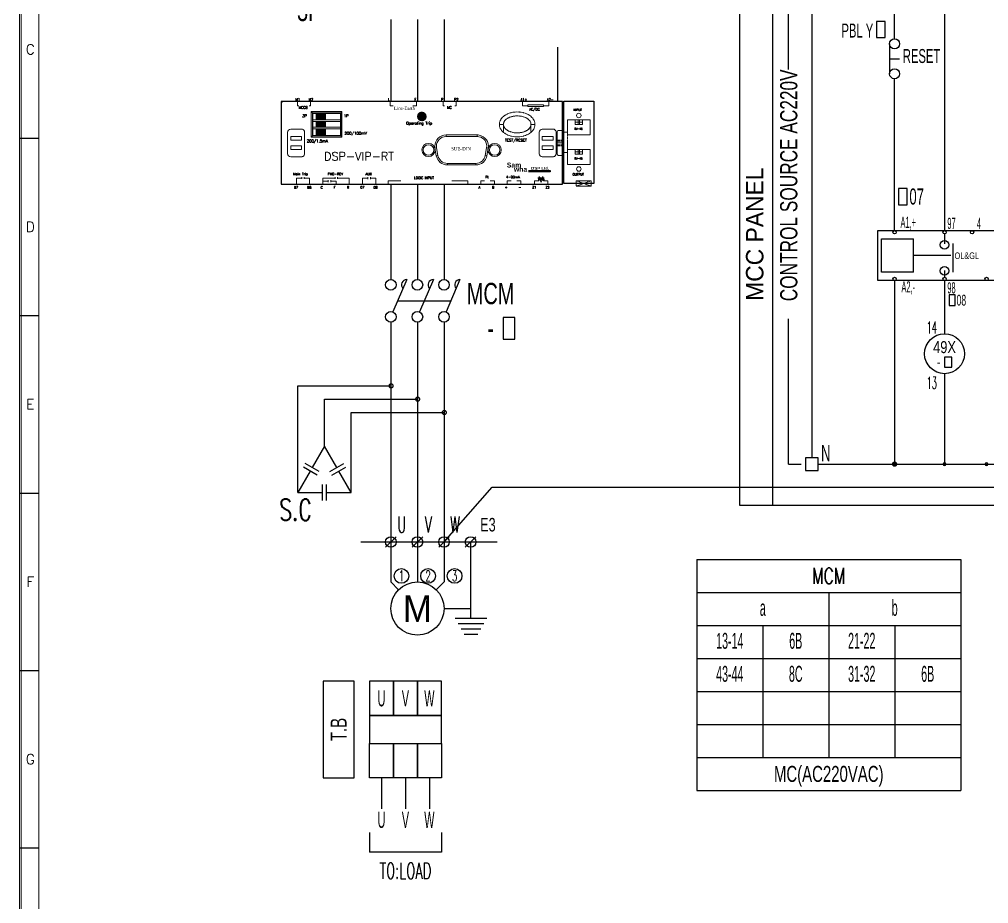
# Model space of a CAD drawing. Header units: millimetres. Extents: x 107 to 2900, y 85 to 3996.
# Drawn here: x 109.3 to 437.1, y 3495 to 3793.9 of the extents above; entities that cross this region are included whole.
import ezdxf
from ezdxf.enums import TextEntityAlignment as Align
from ezdxf.lldxf.tags import DXFTag

# ---------------------------------------------------------------- set-up
doc = ezdxf.new("R2010")
doc.units = ezdxf.units.MM
doc.linetypes.add('DASHED2', pattern=[0.375, 0.25, -0.125])
doc.linetypes.add('PHANTOM2', pattern=[1.25, 0.625, -0.125, 0.125, -0.125, 0.125, -0.125])
for name, color, linetype in [('1', 1, 'CENTER'), ('2', 7, 'Continuous'), ('20', 2, 'Continuous'), ('30', 3, 'Continuous'), ('4', 133, 'Continuous'), ('7', 7, 'Continuous'), ('70', 7, 'Continuous'), ('LL', 7, 'Continuous'), ('RED', 1, 'Continuous'), ('TB', 6, 'Continuous'), ('TBOX', 5, 'PHANTOM2'), ('TEXT', 6, 'Continuous')]:
    doc.layers.add(name, color=color, linetype=linetype)
doc.styles.add('ghs', font='NGULIM.TTF')
doc.styles.add('ROMANS', font='ROMANS.shx', dxfattribs={"width": 0.7})
doc.styles.add('SIMPLEX', font='SIMPLEX')
doc.styles.add('SS', font='batang.ttc', dxfattribs={"width": 0.8})
doc.styles.get("Standard").update_dxf_attribs({"font": 'BareunDotumPro1.ttf'})
doc.styles.add('STYLE2', font='romant.shx')
doc.styles.add('엑스포', font='gulim.ttc')
tags = doc.linetypes.add('CENTER', pattern=[2, 1.25, -0.25, 0.25, -0.25]).pattern_tags.tags
tags[10:11] = [DXFTag(74, 4), DXFTag(75, 0), DXFTag(340, '0'), DXFTag(46, 1.0), DXFTag(50, 0.0), DXFTag(44, 0.0), DXFTag(45, 0.0)]
tags[8:9] = [DXFTag(74, 4), DXFTag(75, 0), DXFTag(340, '0'), DXFTag(46, 1.0), DXFTag(50, 0.0), DXFTag(44, 0.0), DXFTag(45, 0.0)]
tags[6:7] = [DXFTag(74, 4), DXFTag(75, 0), DXFTag(340, '0'), DXFTag(46, 1.0), DXFTag(50, 0.0), DXFTag(44, 0.0), DXFTag(45, 0.0)]
tags[4:5] = [DXFTag(74, 4), DXFTag(75, 0), DXFTag(340, '0'), DXFTag(46, 1.0), DXFTag(50, 0.0), DXFTag(44, 0.0), DXFTag(45, 0.0)]
tags = doc.linetypes.add('HIDDEN', pattern=[0.375, 0.25, -0.125]).pattern_tags.tags
tags[6:7] = [DXFTag(74, 4), DXFTag(75, 0), DXFTag(340, '0'), DXFTag(46, 1.0), DXFTag(50, 0.0), DXFTag(44, 0.0), DXFTag(45, 0.0)]
tags[4:5] = [DXFTag(74, 4), DXFTag(75, 0), DXFTag(340, '0'), DXFTag(46, 1.0), DXFTag(50, 0.0), DXFTag(44, 0.0), DXFTag(45, 0.0)]

# ---------------------------------------------------------------- blocks, each defined once
blk = doc.blocks.new('TB')
at = {"color": 1, "linetype": 'Continuous'}
blk.add_line((-1, -1), (1, 1), dxfattribs=at)
blk.add_circle((0, 0), 1, dxfattribs=at)

msp = doc.modelspace()

# ---------------------------------------------------------------- hatches: boundary and pattern name
msp.add_hatch(color=0).paths.add_polyline_path([(281.501, 3742.41), (281.501, 3742.824), (288.782, 3742.824), (288.782, 3742.41)])
at = {"layer": '70', "lineweight": 15}
h = msp.add_hatch(dxfattribs=at)
h.set_pattern_fill('ANSI31', color=0, scale=0.62208, style=0)
h.set_pattern_definition([(45, (-1751.71707, 11422.19608), (-0.0549846233, 0.0549846233), [])])
h.paths.add_polyline_path([(212.789, 3762.174), (209.678, 3762.174), (209.678, 3759.996), (212.789, 3759.996)])
h.paths.add_polyline_path([(212.789, 3759.374), (209.678, 3759.374), (209.678, 3757.51), (212.789, 3757.51)])
h.paths.add_polyline_path([(212.789, 3756.888), (209.678, 3756.888), (209.678, 3754.711), (212.789, 3754.711)])
at = {"layer": '70', "lineweight": 20}
h = msp.add_hatch(dxfattribs=at)
h.set_pattern_fill('ANSI31', color=0, scale=0.62208, style=0)
h.set_pattern_definition([(45, (-3038.48684, 19128.54792), (-0.0549846233, 0.0549846233), [])])
h.paths.add_polyline_path([(243.992, 3761.129, 1), (246.857, 3761.129, 1)])

# ---------------------------------------------------------------- linework, layer by layer
at = {"color": 0, "linetype": 'HIDDEN'}
for p, q in [((377.298, 3799.85), (377.298, 3645.735)), ((424.351, 3714.08), (411.672, 3714.08)), ((237.223, 3698.799), (255.223, 3698.799))]:
    msp.add_line(p, q, dxfattribs=at)
at = {"color": 0}
for p, q in [((405.316, 3787.375), (405.316, 3802)), ((422.217, 3802), (422.217, 3722.518)), ((291.352, 3784.578), (291.352, 3766.145)), ((403.628, 3785.687), (403.628, 3775.562)), ((403.628, 3780.625), (407.003, 3780.625)), ((405.316, 3722.518), (405.316, 3773.875)), ((281.501, 3742.824), (288.782, 3742.824)), ((288.782, 3742.41), (281.501, 3742.41)), ((288.782, 3742.824), (288.782, 3742.41)), ((285.756, 3740.252), (284.699, 3740.252)), ((285.765, 3739.95), (284.708, 3739.95)), ((285.795, 3739.65), (284.738, 3739.65)), ((286.813, 3740.252), (285.756, 3740.252)), ((286.822, 3739.95), (285.765, 3739.95)), ((286.852, 3739.65), (285.795, 3739.65)), ((409.598, 3736.749), (406.665, 3736.749)), ((406.665, 3736.749), (406.665, 3731.273)), ((409.598, 3731.273), (409.598, 3736.749)), ((406.665, 3731.273), (409.598, 3731.273)), ((399.691, 3722.518), (509.676, 3722.518)), ((399.691, 3705.643), (399.691, 3722.518)), ((422.217, 3721.393), (422.217, 3718.018)), ((400.866, 3719.705), (411.672, 3719.705)), ((400.866, 3708.455), (400.866, 3719.705)), ((411.672, 3708.455), (411.672, 3719.705)), ((424.992, 3718.175), (424.992, 3708.523)), ((411.672, 3708.455), (400.866, 3708.455)), ((422.217, 3709.018), (422.217, 3706.768)), ((509.676, 3705.643), (399.691, 3705.643)), ((405.316, 3705.643), (405.316, 3643.584)), ((422.217, 3705.643), (422.217, 3694.46)), ((425.777, 3700.806), (423.822, 3700.806)), ((423.822, 3700.806), (423.822, 3697.155)), ((425.777, 3697.155), (425.777, 3700.806)), ((423.822, 3697.155), (425.777, 3697.155)), ((422.217, 3694.46), (422.217, 3687.656)), ((422.217, 3674.156), (422.217, 3643.584)), ((379.448, 3643.584), (453.861, 3643.584)), ((252.908, 3617.245), (269.251, 3635.788)), ((269.251, 3635.788), (455.052, 3635.788)), ((338.42, 3611.359), (427.676, 3611.359)), ((338.42, 3611.359), (338.42, 3533.26)), ((427.676, 3611.359), (427.676, 3533.26)), ((338.42, 3600.202), (427.676, 3600.202)), ((383.048, 3600.202), (383.048, 3544.417)), ((338.42, 3589.045), (427.676, 3589.045)), ((360.734, 3589.045), (360.734, 3544.417)), ((405.362, 3589.045), (405.362, 3544.417)), ((338.42, 3577.888), (427.676, 3577.888)), ((338.42, 3566.731), (427.676, 3566.731)), ((338.42, 3555.574), (427.676, 3555.574)), ((338.42, 3544.417), (427.676, 3544.417)), ((338.42, 3533.26), (427.676, 3533.26))]:
    msp.add_line(p, q, dxfattribs=at)
at = {"color": 0, "lineweight": 30}
for p, q in [((293.026, 3766.145), (197.823, 3766.145)), ((197.823, 3766.145), (197.823, 3738.201)), ((293.026, 3738.201), (293.026, 3766.145)), ((197.823, 3738.201), (293.026, 3738.201))]:
    msp.add_line(p, q, dxfattribs=at)
at = {"color": 0, "lineweight": 15}
for p, q in [((207.966, 3754.076), (207.966, 3762.808)), ((207.966, 3762.808), (218.4, 3762.808)), ((208.414, 3762.36), (207.966, 3762.808)), ((208.414, 3754.524), (208.414, 3762.36)), ((208.414, 3762.36), (217.952, 3762.36)), ((208.414, 3762.174), (217.952, 3762.174)), ((208.507, 3754.524), (208.507, 3762.36)), ((212.789, 3759.996), (212.789, 3762.174)), ((217.858, 3762.36), (217.858, 3754.524)), ((217.952, 3762.36), (218.4, 3762.808)), ((217.952, 3762.36), (217.952, 3754.524)), ((218.4, 3762.808), (218.4, 3754.076)), ((208.507, 3759.996), (217.858, 3759.996)), ((208.507, 3759.374), (217.858, 3759.374)), ((217.952, 3757.51), (208.507, 3757.51)), ((212.789, 3757.51), (212.789, 3759.374)), ((271.665, 3758.442), (273.009, 3758.442)), ((283.666, 3758.442), (282.323, 3758.442)), ((200.015, 3748.543), (200.015, 3755.803)), ((201.045, 3756.833), (204.722, 3756.833)), ((205.751, 3755.803), (205.751, 3748.543)), ((208.414, 3754.524), (207.966, 3754.076)), ((218.4, 3754.076), (207.966, 3754.076)), ((217.858, 3754.711), (208.414, 3754.711)), ((217.952, 3754.524), (208.414, 3754.524)), ((217.952, 3756.888), (208.507, 3756.888)), ((212.789, 3754.711), (212.789, 3756.888)), ((217.952, 3754.524), (218.4, 3754.076)), ((253.613, 3754.881), (264.102, 3754.881)), ((253.613, 3754.881), (253.613, 3754.344)), ((253.613, 3754.344), (264.102, 3754.344)), ((264.102, 3754.881), (264.102, 3754.344)), ((204.722, 3747.514), (201.045, 3747.514)), ((249.856, 3750.403), (250.386, 3750.497)), ((250.303, 3747.867), (249.856, 3750.403)), ((250.303, 3747.867), (250.833, 3747.96)), ((250.833, 3747.96), (250.386, 3750.497)), ((267.33, 3750.497), (266.883, 3747.96)), ((267.412, 3747.867), (266.883, 3747.96)), ((267.86, 3750.403), (267.33, 3750.497)), ((267.86, 3750.403), (267.412, 3747.867)), ((263.655, 3745.252), (254.06, 3745.252)), ((254.06, 3744.714), (254.06, 3745.252)), ((263.655, 3744.714), (254.06, 3744.714)), ((263.655, 3744.714), (263.655, 3745.252))]:
    msp.add_line(p, q, dxfattribs=at)
at = {"color": 0, "lineweight": 0}
for p, q in [((201.045, 3754.344), (204.722, 3754.344)), ((285.098, 3748.543), (285.098, 3755.803)), ((286.128, 3756.833), (289.804, 3756.833)), ((286.128, 3754.344), (289.804, 3754.344)), ((290.834, 3755.803), (290.834, 3748.543)), ((201.045, 3753.1), (204.722, 3753.1)), ((201.045, 3751.234), (204.722, 3751.234)), ((286.128, 3753.1), (289.804, 3753.1)), ((286.128, 3751.234), (289.804, 3751.234)), ((201.045, 3749.99), (204.722, 3749.99)), ((286.128, 3749.99), (289.804, 3749.99)), ((289.804, 3747.514), (286.128, 3747.514))]:
    msp.add_line(p, q, dxfattribs=at)
at = {"color": 0, "linetype": 'DASHED2'}
for p, q in [((284.875, 3739.338), (285.207, 3740.842)), ((285.736, 3738.922), (285.207, 3740.842)), ((286.264, 3740.842), (285.736, 3738.922)), ((286.596, 3739.338), (286.264, 3740.842))]:
    msp.add_line(p, q, dxfattribs=at)
at = {"color": 0, "linetype": 'Continuous'}
for p, q in [((240.308, 3705.999), (235.617, 3695.054)), ((249.308, 3705.999), (244.617, 3695.054)), ((258.308, 3705.999), (253.617, 3695.054)), ((210.002, 3639.885), (205.325, 3642.585)), ((210.677, 3641.054), (206, 3643.754)), ((214.325, 3641.054), (219.002, 3643.754)), ((215, 3639.885), (219.677, 3642.585)), ((211.826, 3631.325), (211.826, 3636.725)), ((213.176, 3631.325), (213.176, 3636.725)), ((233.108, 3615.445), (236.708, 3619.045)), ((242.108, 3615.445), (245.708, 3619.045)), ((251.108, 3615.445), (254.708, 3619.045)), ((256.643, 3591.5), (267.443, 3591.5)), ((257.682, 3589.7), (266.404, 3589.7)), ((258.721, 3587.9), (265.364, 3587.9)), ((259.76, 3586.1), (264.325, 3586.1))]:
    msp.add_line(p, q, dxfattribs=at)
at = {"color": 0, "linetype": 'CENTER'}
msp.add_line((224.783, 3617.245), (270.868, 3617.245), dxfattribs=at)
at = {"color": 0}
msp.add_lwpolyline([(402.077, 3793.267), (399.144, 3793.267), (399.144, 3787.791), (402.077, 3787.791)], close=True, dxfattribs=at)
at = {"color": 0, "linetype": 'Continuous'}
msp.add_lwpolyline([(276.832, 3693.17), (272.921, 3693.17), (272.921, 3685.869), (276.832, 3685.869)], close=True, dxfattribs=at)
for points in [[(216.663, 3642.404), (212.501, 3649.613), (208.338, 3642.404)], [(207.663, 3641.235), (203.501, 3634.025)], [(213.176, 3634.025), (221.501, 3634.025), (217.338, 3641.235)], [(203.501, 3634.025), (211.826, 3634.025)]]:
    msp.add_lwpolyline(points, dxfattribs=at)
at = {"color": 0, "const_width": 0.9}
msp.add_lwpolyline([(404.866, 3643.584, 1), (405.766, 3643.584, 1)], format="xyb", close=True, dxfattribs=at)
at = {"color": 0}
for centre, radius in [((405.316, 3785.687), 1.687), ((405.316, 3775.562), 1.687), ((422.217, 3717.736), 1.462), ((422.217, 3708.961), 1.462), ((422.217, 3680.906), 6.75), ((238.508, 3605.754), 2.481), ((247.508, 3605.754), 2.481), ((256.508, 3605.754), 2.481)]:
    msp.add_circle(centre, radius, dxfattribs=at)
at = {"color": 0, "lineweight": 15}
for centre, radius in [((245.424, 3761.129), 1.433), ((247.663, 3749.797), 2.239), ((247.663, 3749.797), 1.791), ((270.053, 3749.797), 2.239), ((270.053, 3749.797), 1.791)]:
    msp.add_circle(centre, radius, dxfattribs=at)
at = {"color": 0, "linetype": 'Continuous'}
for centre in [(234.908, 3704.199), (243.908, 3704.199), (252.908, 3704.199), (234.908, 3693.399), (243.908, 3693.399), (252.908, 3693.399), (234.908, 3617.245), (243.908, 3617.245), (252.908, 3617.245)]:
    msp.add_circle(centre, 1.8, dxfattribs=at)
at = {"color": 0, "lineweight": 30}
msp.add_arc((198.445, 3765.523), 0.622, 90, 180, dxfattribs=at)
at = {"color": 0, "linetype": 'Continuous'}
for centre in [(240.308, 3704.199), (249.308, 3704.199), (258.308, 3704.199)]:
    msp.add_arc(centre, 1.8, 90, 223.60282, dxfattribs=at)
at = {"color": 0}
for centre, start, end in [((422.217, 3643.584), 0, 180), ((422.217, 3643.584), 180, 0), ((436.41, 3643.584), 0, 180), ((436.41, 3643.584), 180, 0)]:
    msp.add_arc(centre, 0.45, start, end, dxfattribs=at)
at = {"color": 0, "lineweight": 15}
for points in [[(197.972, 3766.145), (197.916, 3765.644), (197.867, 3765.143), (197.823, 3764.641)], [(293.026, 3764.641), (292.982, 3765.143), (292.932, 3765.644), (292.877, 3766.145)], [(201.045, 3756.833), (200.476, 3756.833), (200.015, 3756.371), (200.015, 3755.803)], [(200.015, 3748.543), (200.015, 3747.975), (200.476, 3747.514), (201.045, 3747.514)], [(250.303, 3747.867), (250.624, 3746.044), (252.209, 3744.714), (254.06, 3744.714)], [(250.833, 3747.96), (251.108, 3746.394), (252.47, 3745.252), (254.06, 3745.252)], [(263.655, 3745.252), (265.245, 3745.252), (266.607, 3746.394), (266.883, 3747.96)], [(263.655, 3744.714), (265.507, 3744.714), (267.091, 3746.044), (267.412, 3747.867)], [(197.823, 3739.706), (197.867, 3739.204), (197.916, 3738.702), (197.972, 3738.201)], [(292.877, 3738.201), (292.932, 3738.702), (292.982, 3739.204), (293.026, 3739.706)]]:
    msp.add_open_spline(points, degree=3, dxfattribs=at)
for points, knots in [([(292.882, 3766.145), (292.882, 3766.141), (292.88, 3766.139), (292.877, 3766.139), (292.874, 3766.139), (292.872, 3766.141), (292.872, 3766.145), (292.872, 3766.147), (292.874, 3766.151), (292.877, 3766.151), (292.88, 3766.151), (292.882, 3766.147), (292.882, 3766.145)], [0, 0, 0, 0, 1, 1, 1, 2, 2, 2, 3, 3, 3, 4, 4, 4, 4]), ([(271.665, 3758.442), (271.71, 3759.206), (271.627, 3758.19), (271.707, 3758.951), (272.003, 3760.103), (271.557, 3758.582), (271.929, 3759.711), (272.542, 3760.85), (271.677, 3759.361), (272.363, 3760.455), (273.299, 3761.513), (272.008, 3760.143), (273.008, 3761.14), (274.261, 3762.061), (272.559, 3760.88), (273.86, 3761.731), (275.416, 3762.473), (273.318, 3761.535), (274.909, 3762.201), (276.762, 3762.724), (274.275, 3762.082), (276.151, 3762.521), (278.309, 3762.766), (275.426, 3762.506), (277.593, 3762.651), (279.788, 3762.539), (276.866, 3762.756), (279.054, 3762.543), (280.96, 3762.127), (278.433, 3762.739), (280.318, 3762.237), (281.937, 3761.589), (279.801, 3762.505), (281.385, 3761.779), (282.717, 3760.94), (280.974, 3762.106), (282.258, 3761.196), (283.286, 3760.208), (281.956, 3761.566), (282.923, 3760.517), (283.636, 3759.428), (282.734, 3760.91), (283.373, 3759.776), (283.77, 3758.653), (283.292, 3760.166), (283.613, 3759.019), (283.715, 3758.155), (283.608, 3759.31), (283.666, 3758.442)], [0, 0, 0, 0, 1, 1, 1, 2, 2, 2, 3, 3, 3, 4, 4, 4, 5, 5, 5, 6, 6, 6, 7, 7, 7, 8, 8, 8, 9, 9, 9, 10, 10, 10, 11, 11, 11, 12, 12, 12, 13, 13, 13, 14, 14, 14, 15, 15, 15, 16, 16, 16, 16]), ([(273.009, 3758.442), (273.018, 3758.712), (273.001, 3758.353), (273.018, 3758.622), (273.058, 3758.91), (272.999, 3758.527), (273.047, 3758.814), (273.124, 3759.118), (273.016, 3758.714), (273.101, 3759.015), (273.217, 3759.327), (273.056, 3758.914), (273.182, 3759.221), (273.337, 3759.531), (273.124, 3759.121), (273.288, 3759.427), (273.482, 3759.731), (273.218, 3759.328), (273.421, 3759.628), (273.655, 3759.926), (273.338, 3759.532), (273.58, 3759.824), (273.853, 3760.113), (273.483, 3759.732), (273.763, 3760.014), (274.078, 3760.293), (273.655, 3759.926), (273.975, 3760.197), (274.33, 3760.463), (273.854, 3760.114), (274.213, 3760.372), (274.612, 3760.627), (274.078, 3760.293), (274.481, 3760.538), (274.928, 3760.78), (274.329, 3760.465), (274.78, 3760.697), (275.277, 3760.921), (274.612, 3760.628), (275.113, 3760.843), (275.656, 3761.045), (274.929, 3760.782), (275.476, 3760.975), (276.075, 3761.154), (275.274, 3760.923), (275.877, 3761.091), (276.543, 3761.242), (275.652, 3761.048), (276.322, 3761.187), (277.071, 3761.306), (276.07, 3761.158), (276.822, 3761.261), (277.664, 3761.333), (276.54, 3761.249), (277.383, 3761.303), (278.316, 3761.31), (277.072, 3761.315), (278.005, 3761.301), (279.027, 3761.222), (277.666, 3761.344), (278.686, 3761.239), (279.756, 3761.052), (278.333, 3761.322), (279.397, 3761.104), (280.428, 3760.809), (279.061, 3761.225), (280.08, 3760.897), (281.001, 3760.509), (279.783, 3761.047), (280.689, 3760.627), (281.489, 3760.158), (280.435, 3760.805), (281.216, 3760.304), (281.894, 3759.751), (281.008, 3760.51), (281.659, 3759.925), (282.205, 3759.276), (281.503, 3760.162), (282.01, 3759.482), (282.388, 3758.734), (281.922, 3759.748), (282.243, 3758.975), (282.395, 3758.18), (282.236, 3759.245), (282.323, 3756.029)], [0, 0, 0, 0, 1, 1, 1, 2, 2, 2, 3, 3, 3, 4, 4, 4, 5, 5, 5, 6, 6, 6, 7, 7, 7, 8, 8, 8, 9, 9, 9, 10, 10, 10, 11, 11, 11, 12, 12, 12, 13, 13, 13, 14, 14, 14, 15, 15, 15, 16, 16, 16, 17, 17, 17, 18, 18, 18, 19, 19, 19, 20, 20, 20, 21, 21, 21, 22, 22, 22, 23, 23, 23, 24, 24, 24, 25, 25, 25, 26, 26, 26, 27, 27, 27, 28, 28, 28, 28]), ([(283.666, 3758.442), (283.621, 3757.678), (283.705, 3758.695), (283.625, 3757.933), (283.328, 3756.781), (283.775, 3758.302), (283.402, 3757.173), (282.79, 3756.035), (283.656, 3757.523), (282.969, 3756.428), (282.032, 3755.372), (283.324, 3756.741), (282.323, 3755.744), (281.07, 3754.823), (282.774, 3756.004), (281.472, 3755.153), (279.917, 3754.411), (282.013, 3755.349), (280.423, 3754.684), (278.57, 3754.159), (281.055, 3754.802), (279.18, 3754.363), (277.022, 3754.119), (279.906, 3754.378), (277.739, 3754.233), (275.542, 3754.346), (278.465, 3754.128), (276.277, 3754.342), (274.371, 3754.758), (276.899, 3754.146), (275.014, 3754.648), (273.395, 3755.296), (275.53, 3754.38), (273.946, 3755.106), (272.615, 3755.944), (274.358, 3754.78), (273.074, 3755.689), (272.045, 3756.676), (273.376, 3755.319), (272.408, 3756.367), (271.696, 3757.457), (272.597, 3755.974), (271.958, 3757.108), (271.562, 3758.232), (272.04, 3756.718), (271.719, 3757.865), (271.616, 3758.729), (271.723, 3757.575), (271.665, 3758.442)], [0, 0, 0, 0, 1, 1, 1, 2, 2, 2, 3, 3, 3, 4, 4, 4, 5, 5, 5, 6, 6, 6, 7, 7, 7, 8, 8, 8, 9, 9, 9, 10, 10, 10, 11, 11, 11, 12, 12, 12, 13, 13, 13, 14, 14, 14, 15, 15, 15, 16, 16, 16, 16]), ([(282.323, 3758.442), (282.313, 3758.173), (282.331, 3758.532), (282.314, 3758.263), (282.274, 3757.974), (282.333, 3758.358), (282.285, 3758.071), (282.208, 3757.767), (282.316, 3758.171), (282.23, 3757.87), (282.115, 3757.559), (282.275, 3757.97), (282.15, 3757.663), (281.995, 3757.353), (282.208, 3757.763), (282.044, 3757.458), (281.849, 3757.153), (282.114, 3757.556), (281.911, 3757.257), (281.677, 3756.96), (281.994, 3757.352), (281.753, 3757.061), (281.479, 3756.772), (281.848, 3757.153), (281.568, 3756.871), (281.254, 3756.592), (281.676, 3756.958), (281.356, 3756.688), (281.002, 3756.421), (281.479, 3756.771), (281.118, 3756.512), (280.72, 3756.258), (281.254, 3756.592), (280.851, 3756.345), (280.404, 3756.105), (281.003, 3756.42), (280.552, 3756.188), (280.056, 3755.964), (280.72, 3756.256), (280.22, 3756.041), (279.676, 3755.839), (280.403, 3756.103), (279.856, 3755.911), (279.257, 3755.731), (280.058, 3755.962), (279.456, 3755.794), (278.789, 3755.642), (279.68, 3755.837), (279.01, 3755.697), (278.261, 3755.579), (279.261, 3755.727), (278.51, 3755.624), (277.669, 3755.552), (278.792, 3755.635), (277.949, 3755.582), (277.016, 3755.574), (278.261, 3755.57), (277.326, 3755.584), (276.305, 3755.663), (277.666, 3755.54), (276.646, 3755.645), (275.576, 3755.832), (276.999, 3755.562), (275.935, 3755.78), (274.905, 3756.075), (276.271, 3755.659), (275.252, 3755.988), (274.331, 3756.375), (275.549, 3755.837), (274.643, 3756.257), (273.843, 3756.726), (274.896, 3756.079), (274.116, 3756.58), (273.438, 3757.133), (274.324, 3756.374), (273.673, 3756.96), (273.126, 3757.608), (273.829, 3756.723), (273.322, 3757.403), (272.944, 3758.15), (273.411, 3757.136), (273.089, 3757.909), (272.936, 3758.704), (273.096, 3757.638), (273.009, 3756.029)], [0, 0, 0, 0, 1, 1, 1, 2, 2, 2, 3, 3, 3, 4, 4, 4, 5, 5, 5, 6, 6, 6, 7, 7, 7, 8, 8, 8, 9, 9, 9, 10, 10, 10, 11, 11, 11, 12, 12, 12, 13, 13, 13, 14, 14, 14, 15, 15, 15, 16, 16, 16, 17, 17, 17, 18, 18, 18, 19, 19, 19, 20, 20, 20, 21, 21, 21, 22, 22, 22, 23, 23, 23, 24, 24, 24, 25, 25, 25, 26, 26, 26, 27, 27, 27, 28, 28, 28, 28]), ([(205.751, 3755.803), (205.697, 3756.283), (205.797, 3755.646), (205.701, 3756.121), (205.5, 3756.561), (205.793, 3755.987), (205.555, 3756.408), (205.228, 3756.764), (205.684, 3756.309), (205.327, 3756.636), (204.906, 3756.874), (205.48, 3756.581), (205.04, 3756.782), (204.565, 3756.878), (205.202, 3756.777), (204.722, 3756.833)], [0, 0, 0, 0, 1, 1, 1, 2, 2, 2, 3, 3, 3, 4, 4, 4, 5, 5, 5, 5]), ([(253.613, 3754.881), (251.506, 3754.881), (249.798, 3753.173), (249.798, 3751.066), (249.798, 3750.844), (249.818, 3750.622), (249.856, 3750.403)], [0, 0, 0, 0, 1, 1, 1, 2, 2, 2, 2]), ([(253.613, 3754.344), (251.803, 3754.344), (250.336, 3752.876), (250.336, 3751.066), (250.336, 3750.876), (250.352, 3750.685), (250.386, 3750.497)], [0, 0, 0, 0, 1, 1, 1, 2, 2, 2, 2]), ([(267.86, 3750.403), (268.225, 3752.479), (266.84, 3754.457), (264.764, 3754.823), (264.546, 3754.862), (264.324, 3754.881), (264.102, 3754.881)], [0, 0, 0, 0, 1, 1, 1, 2, 2, 2, 2]), ([(267.33, 3750.497), (267.645, 3752.279), (266.454, 3753.979), (264.672, 3754.293), (264.483, 3754.328), (264.293, 3754.344), (264.102, 3754.344)], [0, 0, 0, 0, 1, 1, 1, 2, 2, 2, 2]), ([(204.722, 3747.514), (205.202, 3747.569), (204.565, 3747.468), (205.04, 3747.564), (205.48, 3747.764), (204.906, 3747.473), (205.327, 3747.71), (205.684, 3748.037), (205.228, 3747.582), (205.555, 3747.938), (205.793, 3748.359), (205.5, 3747.785), (205.701, 3748.225), (205.797, 3748.7), (205.697, 3748.063), (205.751, 3748.543)], [0, 0, 0, 0, 1, 1, 1, 2, 2, 2, 3, 3, 3, 4, 4, 4, 5, 5, 5, 5]), ([(197.829, 3740.754), (197.829, 3740.751), (197.826, 3740.749), (197.823, 3740.749), (197.82, 3740.749), (197.817, 3740.751), (197.817, 3740.754), (197.817, 3740.757), (197.82, 3740.76), (197.823, 3740.76), (197.826, 3740.76), (197.829, 3740.757), (197.829, 3740.754)], [0, 0, 0, 0, 1, 1, 1, 2, 2, 2, 3, 3, 3, 4, 4, 4, 4]), ([(293.031, 3740.754), (293.031, 3740.751), (293.029, 3740.749), (293.026, 3740.749), (293.023, 3740.749), (293.019, 3740.751), (293.019, 3740.754), (293.019, 3740.757), (293.023, 3740.76), (293.026, 3740.76), (293.029, 3740.76), (293.031, 3740.757), (293.031, 3740.754)], [0, 0, 0, 0, 1, 1, 1, 2, 2, 2, 3, 3, 3, 4, 4, 4, 4]), ([(292.882, 3738.201), (292.882, 3738.198), (292.88, 3738.196), (292.877, 3738.196), (292.874, 3738.196), (292.872, 3738.198), (292.872, 3738.201), (292.872, 3738.205), (292.874, 3738.207), (292.877, 3738.207), (292.88, 3738.207), (292.882, 3738.205), (292.882, 3738.201)], [0, 0, 0, 0, 1, 1, 1, 2, 2, 2, 3, 3, 3, 4, 4, 4, 4])]:
    msp.add_open_spline(points, degree=3, knots=knots, dxfattribs=at)
at = {"color": 0, "lineweight": 0}
for points in [[(286.128, 3756.833), (285.559, 3756.833), (285.098, 3756.371), (285.098, 3755.803)], [(285.098, 3748.543), (285.098, 3747.975), (285.559, 3747.514), (286.128, 3747.514)]]:
    msp.add_open_spline(points, degree=3, dxfattribs=at)
for points in [[(290.834, 3755.803), (290.779, 3756.283), (290.88, 3755.646), (290.783, 3756.121), (290.583, 3756.561), (290.875, 3755.987), (290.637, 3756.408), (290.31, 3756.764), (290.766, 3756.309), (290.409, 3756.636), (289.988, 3756.874), (290.563, 3756.581), (290.122, 3756.782), (289.648, 3756.878), (290.284, 3756.777), (289.804, 3756.833)], [(289.804, 3747.514), (290.284, 3747.569), (289.648, 3747.468), (290.122, 3747.564), (290.563, 3747.764), (289.988, 3747.473), (290.409, 3747.71), (290.766, 3748.037), (290.31, 3747.582), (290.637, 3747.938), (290.875, 3748.359), (290.583, 3747.785), (290.783, 3748.225), (290.88, 3748.7), (290.779, 3748.063), (290.834, 3748.543)]]:
    msp.add_open_spline(points, degree=3, knots=[0, 0, 0, 0, 1, 1, 1, 2, 2, 2, 3, 3, 3, 4, 4, 4, 5, 5, 5, 5], dxfattribs=at)
at = {"layer": '1', "color": 0, "ltscale": 20}
for p, q in [((369.408, 3776.999), (369.408, 3802)), ((369.408, 3643.584), (369.408, 3692.7)), ((369.408, 3643.584), (373.755, 3643.584))]:
    msp.add_line(p, q, dxfattribs=at)
at = {"layer": '1', "color": 0, "linetype": 'Continuous'}
for p, q in [((234.908, 3793.946), (234.908, 3766.145)), ((243.908, 3793.946), (243.908, 3766.145)), ((252.908, 3793.946), (252.908, 3766.145)), ((234.908, 3738.201), (234.908, 3705.999)), ((243.908, 3738.201), (243.908, 3705.999)), ((252.908, 3738.201), (252.908, 3705.999)), ((234.908, 3617.245), (234.908, 3603.745)), ((243.908, 3617.245), (243.908, 3603.745)), ((252.908, 3617.245), (252.908, 3603.745)), ((237.544, 3601.109), (234.908, 3603.745)), ((250.272, 3601.109), (252.908, 3603.745))]:
    msp.add_line(p, q, dxfattribs=at)
at = {"layer": '2', "color": 0, "linetype": 'Continuous'}
msp.add_circle((243.908, 3594.745), 9, dxfattribs=at)
at = {"layer": '20', "color": 0, "lineweight": 13}
msp.add_lwpolyline([(115.877, 3449.8), (115.877, 3927.2), (862.677, 3927.2), (862.677, 3449.8)], dxfattribs=at)
at = {"layer": '30', "color": 0}
for p, q in [((109.277, 3753.8), (115.877, 3753.8)), ((109.277, 3693.8), (115.877, 3693.8)), ((109.277, 3633.8), (115.877, 3633.8)), ((109.277, 3573.8), (115.877, 3573.8)), ((109.277, 3513.8), (115.877, 3513.8))]:
    msp.add_line(p, q, dxfattribs=at)
at = {"layer": '70', "color": 0, "lineweight": 15}
for p, q in [((203.369, 3764.756), (203.369, 3766.145)), ((203.766, 3764.756), (203.369, 3764.756)), ((207.276, 3764.756), (207.791, 3764.756)), ((207.791, 3764.756), (207.791, 3766.145)), ((234.713, 3764.756), (234.713, 3766.145)), ((235.665, 3764.756), (234.713, 3764.756)), ((242.381, 3764.756), (243.612, 3764.756)), ((243.612, 3764.756), (243.612, 3766.145)), ((252.627, 3764.756), (252.627, 3766.145)), ((253.024, 3764.756), (252.627, 3764.756)), ((256.534, 3764.756), (257.049, 3764.756)), ((257.049, 3764.756), (257.049, 3766.145)), ((279.497, 3764.756), (279.497, 3766.145)), ((281.288, 3764.756), (279.497, 3764.756)), ((281.288, 3765.05), (286.606, 3765.05)), ((281.288, 3764.442), (281.288, 3765.05)), ((286.606, 3764.442), (281.288, 3764.442)), ((286.606, 3764.442), (286.606, 3765.05)), ((286.606, 3764.756), (288.397, 3764.756)), ((288.397, 3764.756), (288.397, 3766.145)), ((294.722, 3759.935), (302.304, 3759.935)), ((294.722, 3754.881), (294.722, 3759.935)), ((297.249, 3758.419), (297.249, 3759.935)), ((297.249, 3759.177), (299.776, 3759.177)), ((297.249, 3758.419), (299.776, 3758.419)), ((298.26, 3758.419), (298.26, 3759.935)), ((298.765, 3759.935), (298.765, 3758.419)), ((299.776, 3759.935), (299.776, 3758.419)), ((302.304, 3759.935), (302.304, 3754.881)), ((293.458, 3755.79), (293.458, 3748.916)), ((302.304, 3754.881), (294.722, 3754.881)), ((293.458, 3751.595), (293.458, 3753.112)), ((294.722, 3749.929), (302.304, 3749.929)), ((294.722, 3744.874), (294.722, 3749.929)), ((297.249, 3748.412), (297.249, 3749.929)), ((297.249, 3749.17), (299.776, 3749.17)), ((297.249, 3748.412), (299.776, 3748.412)), ((298.26, 3748.412), (298.26, 3749.929)), ((298.765, 3749.929), (298.765, 3748.412)), ((299.776, 3749.929), (299.776, 3748.412)), ((302.304, 3749.929), (302.304, 3744.874)), ((302.304, 3744.874), (294.722, 3744.874)), ((202.997, 3740.307), (202.997, 3738.201)), ((204.789, 3740.307), (202.997, 3740.307)), ((204.789, 3740.62), (204.789, 3740.013)), ((205.627, 3740.62), (205.627, 3740.013)), ((205.627, 3740.307), (207.419, 3740.307)), ((207.419, 3740.307), (207.419, 3738.201)), ((216.099, 3740.307), (211.956, 3740.307)), ((211.956, 3740.307), (211.956, 3738.201)), ((213.748, 3739.223), (211.956, 3739.223)), ((213.748, 3739.536), (213.748, 3738.929)), ((214.586, 3739.536), (214.586, 3738.929)), ((214.586, 3739.223), (216.378, 3739.223)), ((216.099, 3740.62), (216.099, 3740.013)), ((216.378, 3739.223), (216.378, 3738.201)), ((216.937, 3740.62), (216.937, 3740.013)), ((216.937, 3740.307), (220.855, 3740.307)), ((220.855, 3740.307), (220.855, 3738.201)), ((225.39, 3740.234), (225.39, 3738.201)), ((227.182, 3740.234), (225.39, 3740.234)), ((227.182, 3740.547), (227.182, 3739.94)), ((228.02, 3740.547), (228.02, 3739.94)), ((228.02, 3740.234), (229.812, 3740.234)), ((229.813, 3740.234), (229.813, 3738.201)), ((233.983, 3739.338), (233.983, 3738.201)), ((238.337, 3739.338), (233.983, 3739.338)), ((260.989, 3739.338), (255.552, 3739.338)), ((260.989, 3739.338), (260.989, 3738.201)), ((266.65, 3739.338), (265.328, 3739.338)), ((265.328, 3739.338), (265.328, 3738.201)), ((268.564, 3739.338), (269.943, 3739.338)), ((269.943, 3739.338), (269.943, 3738.201)), ((275.606, 3739.338), (274.284, 3739.338)), ((274.284, 3739.338), (274.284, 3738.201)), ((277.52, 3739.338), (278.899, 3739.338)), ((278.899, 3739.338), (278.899, 3738.201)), ((284.875, 3739.338), (283.554, 3739.338)), ((283.554, 3739.338), (283.554, 3738.201)), ((286.596, 3739.338), (287.975, 3739.338)), ((287.975, 3739.338), (287.975, 3738.201))]:
    msp.add_line(p, q, dxfattribs=at)
at = {"layer": '70', "color": 0, "lineweight": 30}
for p, q in [((293.458, 3738.454), (293.458, 3766.253)), ((293.458, 3766.253), (303.567, 3766.253)), ((303.567, 3766.253), (303.567, 3738.454)), ((303.567, 3738.454), (293.458, 3738.454))]:
    msp.add_line(p, q, dxfattribs=at)
at = {"layer": '70', "color": 0, "lineweight": 13}
for p, q in [((209.678, 3762.174), (209.678, 3759.996)), ((209.678, 3759.374), (209.678, 3757.51)), ((201.045, 3754.344), (201.045, 3753.1)), ((204.722, 3754.344), (204.722, 3753.1)), ((209.678, 3756.888), (209.678, 3754.711)), ((286.128, 3754.344), (286.128, 3753.1)), ((289.804, 3754.344), (289.804, 3753.1)), ((201.045, 3751.234), (201.045, 3749.99)), ((204.722, 3751.234), (204.722, 3749.99)), ((286.128, 3751.234), (286.128, 3749.99)), ((289.804, 3751.234), (289.804, 3749.99)), ((300.101, 3738.454), (297.619, 3737.537)), ((297.619, 3737.537), (302.673, 3737.537)), ((297.619, 3737.537), (302.673, 3737.537)), ((302.673, 3737.537), (300.191, 3738.454)), ((302.673, 3737.537), (302.673, 3739.404))]:
    msp.add_line(p, q, dxfattribs=at)
at = {"layer": '70', "color": 0, "linetype": 'DASHED2', "lineweight": 15}
for p, q in [((291.137, 3748.571), (291.137, 3755.787)), ((291.759, 3756.409), (293.026, 3756.409)), ((293.026, 3747.514), (293.026, 3756.845)), ((293.458, 3755.79), (294.636, 3755.79)), ((294.636, 3755.79), (294.636, 3748.916)), ((291.137, 3753.112), (293.026, 3753.112)), ((291.137, 3753.112), (291.137, 3751.246)), ((291.137, 3752.801), (293.026, 3752.801)), ((293.026, 3752.179), (291.137, 3752.179)), ((291.137, 3752.179), (293.026, 3752.179)), ((291.137, 3751.557), (293.026, 3751.557)), ((291.137, 3751.246), (293.026, 3751.246)), ((293.026, 3753.112), (293.026, 3751.246)), ((293.026, 3747.949), (291.759, 3747.949)), ((294.636, 3748.916), (292.953, 3748.916))]:
    msp.add_line(p, q, dxfattribs=at)
at = {"layer": '70', "color": 0, "linetype": 'DASHED2', "lineweight": 13}
for p, q in [((302.673, 3739.404), (297.619, 3739.404)), ((297.619, 3737.537), (302.673, 3739.404)), ((302.673, 3737.537), (297.619, 3739.404)), ((297.619, 3739.404), (297.619, 3737.537))]:
    msp.add_line(p, q, dxfattribs=at)
at = {"layer": '70', "color": 0, "lineweight": 13}
for points in [[(869.277, 3393.8), (109.277, 3393.8), (109.277, 3933.8), (869.277, 3933.8)], [(868.677, 3394.4), (109.877, 3394.4), (109.877, 3933.2), (868.677, 3933.2)]]:
    msp.add_lwpolyline(points, close=True, dxfattribs=at)
at = {"layer": '70', "color": 0, "lineweight": 15}
for centre in [(298.513, 3761.451), (298.513, 3743.383)]:
    msp.add_circle(centre, 0.758, dxfattribs=at)
at = {"layer": '70', "color": 0, "linetype": 'DASHED2', "lineweight": 15}
for centre, start, end in [((291.759, 3755.787), 90, 180), ((291.759, 3748.571), 180, 270)]:
    msp.add_arc(centre, 0.622, start, end, dxfattribs=at)
at = {"layer": 'LL', "color": 0}
for p, q in [((234.908, 3691.599), (234.908, 3617.245)), ((243.908, 3691.599), (243.908, 3617.245)), ((252.908, 3691.599), (252.908, 3617.245)), ((203.501, 3634.025), (203.501, 3670.025)), ((203.501, 3670.025), (235.001, 3670.025)), ((212.501, 3665.525), (244.001, 3665.525)), ((212.501, 3649.613), (212.501, 3665.525)), ((221.501, 3634.025), (221.501, 3661.025)), ((221.501, 3661.025), (253.001, 3661.025))]:
    msp.add_line(p, q, dxfattribs=at)
at = {"layer": 'LL', "color": 0, "const_width": 0.45}
for points in [[(234.326, 3670.025, 1), (235.676, 3670.025, 1)], [(243.326, 3665.525, 1), (244.676, 3665.525, 1)], [(252.326, 3661.025, 1), (253.676, 3661.025, 1)]]:
    msp.add_lwpolyline(points, format="xyb", close=True, dxfattribs=at)
at = {"layer": 'RED', "color": 0, "linetype": 'Continuous'}
for p, q in [((261.908, 3617.245), (261.908, 3591.5)), ((252.908, 3594.745), (261.908, 3594.745))]:
    msp.add_line(p, q, dxfattribs=at)
at = {"layer": 'RED', "color": 0, "linetype": 'HIDDEN'}
for p, q in [((231.758, 3537.552), (231.758, 3526.984)), ((239.858, 3537.552), (239.858, 3526.984)), ((247.958, 3537.552), (247.958, 3526.984)), ((227.708, 3518.967), (227.708, 3512.382)), ((252.008, 3518.967), (252.008, 3512.382)), ((252.008, 3512.382), (227.708, 3512.382))]:
    msp.add_line(p, q, dxfattribs=at)
at = {"layer": 'RED', "color": 0}
for points in [[(379.448, 3645.735), (375.148, 3645.735), (375.148, 3641.434), (379.448, 3641.434)], [(222.483, 3537.552), (222.483, 3570.148), (212.03, 3570.148), (212.03, 3537.552)], [(235.808, 3558.575), (235.808, 3570.148), (227.708, 3570.148), (227.708, 3558.575)], [(243.908, 3558.575), (243.908, 3570.148), (235.808, 3570.148), (235.808, 3558.575)], [(252.008, 3558.575), (252.008, 3570.148), (243.908, 3570.148), (243.908, 3558.575)], [(252.008, 3549.125), (252.008, 3558.575), (227.708, 3558.575), (227.708, 3549.125)], [(235.808, 3549.125), (235.808, 3537.552), (227.708, 3537.552), (227.708, 3549.125)], [(243.908, 3549.125), (243.908, 3537.552), (235.808, 3537.552), (235.808, 3549.125)], [(252.008, 3549.125), (252.008, 3537.552), (243.908, 3537.552), (243.908, 3549.125)]]:
    msp.add_lwpolyline(points, close=True, dxfattribs=at)
at = {"layer": 'TB', "color": 0}
for centre in [(405.316, 3721.955), (422.217, 3721.955), (431.514, 3721.955), (405.316, 3706.205), (422.217, 3706.205), (436.41, 3706.205)]:
    msp.add_circle(centre, 0.562, dxfattribs=at)
at = {"layer": 'TBOX', "color": 0, "linetype": 'Continuous', "ltscale": 25}
for p, q in [((352.826, 3810.437), (352.826, 3629.698)), ((364.076, 3810.437), (364.076, 3629.698)), ((352.826, 3629.698), (780.15, 3629.698))]:
    msp.add_line(p, q, dxfattribs=at)
at = {"layer": 'TEXT', "color": 0}
for p, q in [((424.735, 3679.76), (422.204, 3679.76)), ((422.204, 3679.76), (422.204, 3676.385)), ((424.735, 3676.385), (424.735, 3679.76)), ((422.204, 3676.385), (424.735, 3676.385))]:
    msp.add_line(p, q, dxfattribs=at)

# ---------------------------------------------------------------- block references
at = {"layer": 'RED', "color": 0, "linetype": 'Continuous', "xscale": 1.8, "yscale": 1.8, "zscale": 1.8}
for p in [(234.908, 3617.245), (243.908, 3617.245), (252.908, 3617.245), (261.908, 3617.245)]:
    msp.add_blockref('TB', p, dxfattribs=at)

# ---------------------------------------------------------------- texts
at = {"color": 0, "style": 'STYLE2'}
for s, height, p in [('M1', 0.8107, (202.683, 3766.448)), ('M2', 0.8107, (207.105, 3766.448)), ('L', 0.811, (234.027, 3766.448)), ('E', 0.811, (242.926, 3766.448)), ('P1', 0.8107, (251.941, 3766.448)), ('P2', 0.8107, (256.363, 3766.448)), ('A1+', 0.8107, (278.81, 3766.448)), ('A2-', 0.8107, (287.711, 3766.448)), ('MCCB', 0.8107, (203.74, 3763.754)), ('MC', 0.8107, (253.929, 3763.754)), ('AC/DC', 0.8107, (281.746, 3763.149)), ('INPUT', 0.7514, (296.738, 3762.987)), ('3P', 0.9248, (204.931, 3760.893)), ('1P', 0.9248, (219.022, 3760.893)), ('Operating Trip', 0.92476, (240.099, 3758.409)), ('RJ-45', 0.6011, (297.093, 3756.632)), ('200/100mV', 0.9248, (219.259, 3754.979)), ('200/1.5mA', 0.9248, (206.471, 3752.376)), ('TEST/RESET', 0.9248, (273.499, 3752.61)), ('DSP-VIP-RT', 2.7877, (212.314, 3746.268)), ('RJ-45', 0.6011, (297.093, 3746.625)), ('Main Trip', 0.8107, (201.894, 3741.265)), ('FWD-REV', 0.8107, (213.612, 3741.265)), ('AUX', 0.8107, (226.356, 3741.252)), ('LOGIC INPUT', 0.81069, (242.762, 3739.959)), ('Pt', 0.8107, (266.867, 3740.223)), ('4-20mA', 0.8107, (273.886, 3740.223)), ('OUTPUT', 0.7514, (296.419, 3741.151)), ('97', 0.8107, (202.218, 3736.714)), ('98', 0.8107, (206.64, 3736.714)), ('C', 0.811, (211.177, 3736.714)), ('F', 0.811, (215.599, 3736.714)), ('R', 0.811, (220.077, 3736.714)), ('07', 0.8107, (224.611, 3736.714)), ('08', 0.8107, (229.034, 3736.714)), ('A', 0.811, (264.549, 3736.714)), ('B', 0.811, (269.164, 3736.714)), ('Z1', 0.8107, (282.775, 3736.714)), ('Z2', 0.8107, (287.197, 3736.714)), ('+', 0.811, (273.505, 3736.714)), ('-', 0.811, (278.12, 3736.714))]:
    msp.add_text(s, height=height, dxfattribs=at).set_placement(p)
at = {"color": 0, "style": 'SS', "width": 0.8}
for s, p in [('Line-Earth', (235.957, 3763.313)), ('SUB-DIN', (255.334, 3749.664))]:
    msp.add_text(s, height=1.1197, dxfattribs=at).set_placement(p)
at = {"color": 0, "attachment_point": 1}
for s, insert, char_height, width in [('{\\fPump Demi Bold LET|b0|i0|c0|p2;Sam}', (274.153, 3745.539), 1.67962, 6.03579), ('{\\fPump Demi Bold LET|b0|i0|c0|p2;wha}', (276.558, 3744.101), 1.67962, 6.03579), ('{\\fArial Black|b0|i0|c0|p34;DSP Ltd.}', (282.394, 3744.072), 0.92127, 16.39162)]:
    msp.add_mtext(s, dxfattribs=dict(at, insert=insert, char_height=char_height, width=width))
at = {"layer": '30', "color": 0, "style": 'SIMPLEX'}
for s, p in [('C', (112.977, 3783.8)), ('D', (112.977, 3723.8)), ('E', (112.977, 3663.8)), ('F', (112.977, 3603.8)), ('G', (112.977, 3543.8))]:
    msp.add_text(s, height=3.4, dxfattribs=at).set_placement(p, align=Align.MIDDLE)
at = {"layer": '4', "color": 0, "linetype": 'Continuous', "style": 'ghs', "width": 0.7}
msp.add_text('E3', height=4.59, dxfattribs=at).set_placement((267.758, 3623.095), align=Align.MIDDLE)
at = {"layer": '7', "color": 0, "linetype": 'Continuous', "style": 'ghs', "width": 0.7}
msp.add_text('3P', height=7.2, dxfattribs=at).set_placement((203.184, 3793.388))
for s, p in [('MCM', (268.673, 3701.259)), ('-', (268.673, 3689.52))]:
    msp.add_text(s, height=7.2, dxfattribs=at).set_placement(p, align=Align.MIDDLE)
at = {"layer": '7', "color": 0, "linetype": 'Continuous', "style": '엑스포'}
msp.add_text('M', height=9, dxfattribs=at).set_placement((243.908, 3594.745), align=Align.MIDDLE)
at = {"layer": 'LL', "color": 0, "style": 'ROMANS', "width": 0.7}
msp.add_text('S.C', height=7.2, dxfattribs=at).set_placement((197.185, 3624.55))
at = {"layer": 'LL', "color": 0, "style": 'ROMANS', "width": 0.6}
for s, height, p in [('U', 5.4, (238.596, 3623.132)), ('V', 5.4, (247.596, 3623.132)), ('W', 5.4, (256.596, 3623.132)), ('1', 3.6, (238.508, 3605.754)), ('2', 3.6, (247.508, 3605.754)), ('3', 3.6, (256.508, 3605.754))]:
    msp.add_text(s, height=height, dxfattribs=at).set_placement(p, align=Align.MIDDLE)
at = {"layer": 'TEXT', "color": 0}
for s, height, style, width, p in [('PBL Y', 4.725, 'ghs', 0.6, (392.721, 3787.791)), ('RESET', 4.725, 'ghs', 0.6, (414.437, 3779.204)), ('14', 4.05, 'ROMANS', 0.5, (417.906, 3687.774)), ('13', 4.05, 'ROMANS', 0.5, (417.906, 3669.026))]:
    msp.add_text(s, height=height, dxfattribs=dict(at, style=style, width=width)).set_placement(p, align=Align.CENTER)
at = {"layer": 'TEXT', "color": 0, "style": 'ghs', "width": 0.75}
msp.add_text('CONTROL SOURCE AC220V', height=5.81095, rotation=90, dxfattribs=at).set_placement((372.422, 3737.838), align=Align.CENTER)
at = {"layer": 'TEXT', "color": 0, "style": '엑스포'}
msp.add_text('MCC PANEL', height=5.9062, rotation=90, dxfattribs=at).set_placement((360.953, 3721.329), align=Align.CENTER)
at = {"layer": 'TEXT', "color": 0, "style": 'ghs', "width": 0.6}
for s, height, p in [('07', 5.4691, (410.344, 3731.324)), ('08', 3.6461, (426.274, 3697.189)), ('N', 5.469, (380.438, 3644.545))]:
    msp.add_text(s, height=height, dxfattribs=at).set_placement(p)
at = {"layer": 'TEXT', "color": 0, "style": 'ghs'}
for s, height, width, p in [('A1,+', 3.7648, 0.5, (409.945, 3724.979)), ('97', 3.7648, 0.5, (424.562, 3724.979)), ('4', 3.765, 0.5, (433.858, 3724.979)), ('OL&GL', 2.2159, 0.7, (429.733, 3714.041)), ('A2,-', 3.7648, 0.5, (409.945, 3703.174)), ('98', 3.7648, 0.5, (424.562, 3703.174)), ('49X', 4.05, 0.8, (422.217, 3683.139)), ('-', 3.375, 0.8, (420.213, 3678.089)), ('-', 3.375, 0.8, (420.213, 3678.089)), ('U', 5.469, 0.5, (231.758, 3564.361)), ('V', 5.469, 0.5, (239.858, 3564.361)), ('W', 5.469, 0.5, (247.958, 3564.361)), ('U', 5.469, 0.5, (231.758, 3523.281)), ('V', 5.469, 0.5, (239.858, 3523.281)), ('W', 5.469, 0.5, (247.958, 3523.281))]:
    msp.add_text(s, height=height, dxfattribs=dict(at, width=width)).set_placement(p, align=Align.MIDDLE)
at = {"layer": 'TEXT', "color": 0}
for s, style, width, p in [('MCM', 'ROMANS', 0.7, (383.048, 3605.781)), ('a', 'ghs', 0.5, (360.734, 3594.983)), ('b', 'ghs', 0.5, (405.362, 3594.983)), ('13-14', 'ghs', 0.5, (349.577, 3583.826)), ('6B', 'ghs', 0.5, (371.891, 3583.826)), ('21-22', 'ghs', 0.5, (394.205, 3583.826)), ('43-44', 'ghs', 0.5, (349.577, 3572.669)), ('8C', 'ghs', 0.5, (371.891, 3572.669)), ('31-32', 'ghs', 0.5, (394.205, 3572.669)), ('6B', 'ghs', 0.5, (416.519, 3572.669)), ('MC(AC220VAC)', 'ghs', 0.7, (383.048, 3538.839)), ('TO:LOAD', 'ROMANS', 0.6, (239.858, 3506.077))]:
    msp.add_text(s, height=5.4, dxfattribs=dict(at, style=style, width=width)).set_placement(p, align=Align.MIDDLE_CENTER)
at = {"layer": 'TEXT', "color": 0, "style": 'ghs', "width": 0.7}
msp.add_text('T.B', height=5.4, rotation=90, dxfattribs=at).set_placement((217.256, 3553.85), align=Align.MIDDLE_CENTER)

doc.saveas('drawing.dxf')
